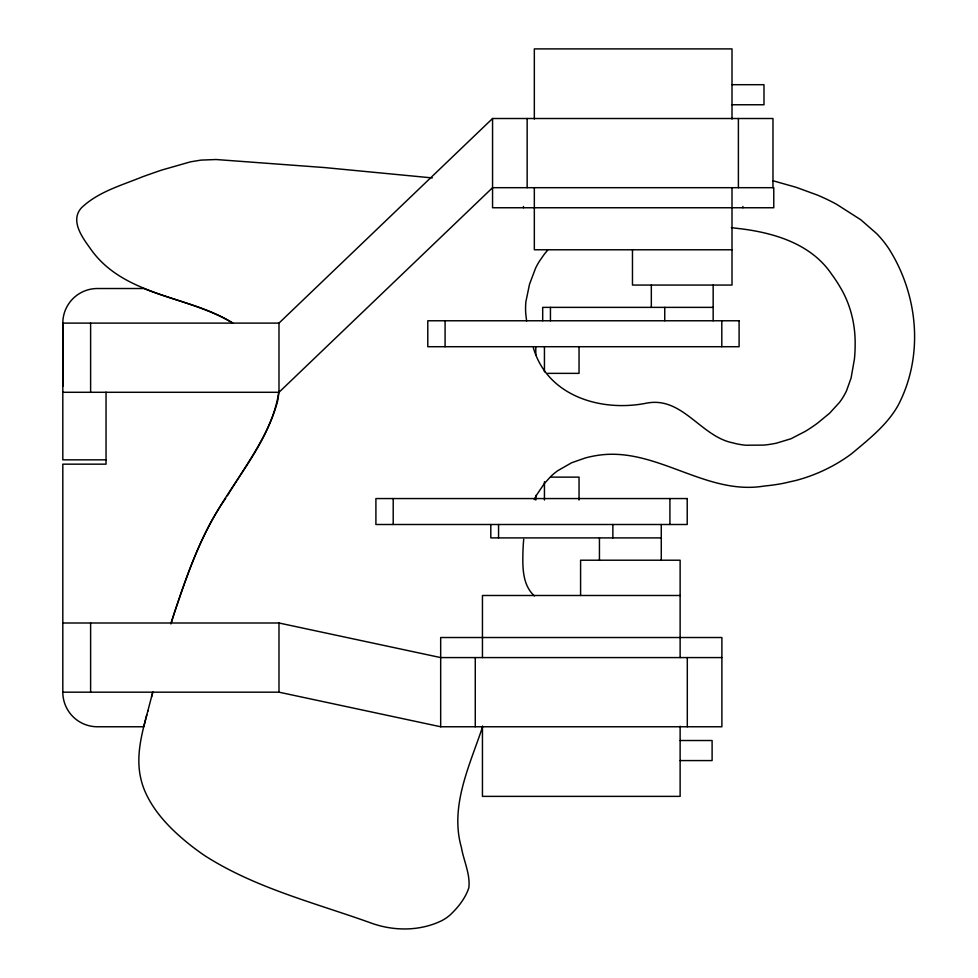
<?xml version="1.0" encoding="UTF-8"?>
<svg xmlns="http://www.w3.org/2000/svg" width="978" height="978" viewBox="0 0 978 978"><rect width="100%" height="100%" fill="white"/><g stroke="black" fill="none" stroke-linecap="round" stroke-linejoin="round"><path stroke-width="1.47" d="M62.812 386.334L62.812 323.107A34.585 34.585 0 0 1 97.397 288.522L143.962 288.522C173.338 300.649 205.649 306.028 232.837 323.107M523.707 539.318L523.364 543.438A208.644 208.644 0 0 0 522.863 555.773C522.619 569.771 523.23 585.81 534.416 595.92M278.73 392.667C271.481 437.643 239.268 473.511 216.896 511.849C196.187 546.506 183.338 585.235 171.003 623.487M145.722 719.026L143.742 726.764L97.397 726.764A34.585 34.585 0 0 1 62.812 692.179L62.812 464.159L106.04 464.159L106.04 392.166M146.077 717.681L146.798 714.918M152.8 692.094L147.751 711.275M147.922 710.651C142.213 732.057 135.82 754.429 140.416 776.691A73.851 73.851 0 0 0 144.353 789.894C153.57 812.131 171.089 829.662 189.573 844.503A263.73 263.73 0 0 0 204.83 855.713C255.136 887.914 314.011 902.621 369.745 922.547C392.887 931.288 419.586 931.533 442.007 920.555A44.132 44.132 0 0 0 450.039 915.029C458.095 907.437 465.406 898.317 468.878 887.669C470.345 873.855 463.633 860.664 461.347 847.241C449.55 805.848 470.027 764.808 482.741 726.324M151.517 696.959L152.776 692.179M227.385 495.785C245.637 465.418 268.216 436.225 277.495 401.53A61.516 61.516 0 0 0 278.779 392.288M225.71 498.315C201.492 532.594 188.033 572.851 174.5 612.179A567.362 567.362 0 0 0 170.893 623.878M106.04 459.843L62.812 459.843L62.812 323.107L278.987 323.107L492.557 118.509L772.975 118.509L772.975 187.69M62.812 392.288L278.987 392.288L492.557 187.69L773.769 187.69L773.769 207.752L492.557 207.752L492.557 118.509M732.009 84.695L763.989 84.695L763.989 104.756L732.009 104.756M732.009 249.781L534.33 249.781L534.33 187.69M713.158 307.373L542.692 307.373L542.692 320.772M547.558 373.364L579.037 373.364L579.037 347.422M550.736 477.13L579.037 477.13L579.037 500.027M661.275 537.9L490.809 537.9L490.809 524.501M680.126 595.492L482.447 595.492L482.447 657.583M62.812 622.998L278.987 622.998L440.675 657.583L721.886 657.583M62.812 692.179L278.987 692.179L440.675 726.764L721.886 726.764L721.886 637.522L440.675 637.522L440.675 726.764M680.126 740.517L712.106 740.517L712.106 760.578L680.126 760.578M432.313 177.923L324.464 167.556L216.101 159.524L201.003 160.111L190.612 161.81L161.773 170.05A855.579 855.579 0 0 0 142.262 176.896C121.37 185.429 98.203 191.798 81.516 207.739C70.049 220.172 81.761 236.737 89.634 247.544C122.201 295.698 185.954 295.111 232.03 322.606M772.73 180.685L796.08 187.287L817.266 195.025A210.038 210.038 0 0 1 836.508 204.243L860.823 219.781L876.716 233.681A101.7 101.7 0 0 1 889.161 249.194C918.391 295.637 923.868 356.285 898.036 405.528C886.985 425.124 868.574 439.464 851.618 453.731A158.094 158.094 0 0 1 836.972 463.425A164.756 164.756 0 0 1 796.251 480.369L783.464 483.303A196.578 196.578 0 0 1 764.393 486.017C705.554 495.968 656.104 446.335 597.68 455.357A114.12 114.12 0 0 0 585.541 457.887L571.665 462.741L557.582 470.797A66.272 66.272 0 0 0 550.541 476.714L544.281 483.645L536.91 494.562A95.783 95.783 0 0 0 534.22 499.575M533.328 347.63C547.325 396.445 601.592 412.325 646.91 403.083C682.497 396.408 700.737 436.408 732.669 442.826A73.619 73.619 0 0 0 745.798 445.222L763.842 445.1A112.873 112.873 0 0 0 776.434 443.168L790.982 438.755L805.407 431.298A168.681 168.681 0 0 0 817.596 423.107L829.65 413.181L839.625 402.251A64.976 64.976 0 0 0 846.593 390.625L851.105 377.96L854.442 358.963A147.397 147.397 0 0 0 855.151 343.84C855.31 324.097 850.444 304.268 840.236 287.287A141.859 141.859 0 0 0 831.532 274.084C810.261 242.617 771.251 231.933 735.529 228.18A591.311 591.311 0 0 0 731.336 227.617M526.616 321.004L525.773 313.852A69.462 69.462 0 0 1 525.895 301.701L529.526 284.219L535.614 268.106A72.409 72.409 0 0 1 539.416 261.224L544.086 254.537A89.194 89.194 0 0 1 547.631 250.246M742.901 206.492L742.901 207.752M738.39 118.509L738.39 187.69M732.009 119.059L732.009 48.9L534.33 48.9L534.33 119.059M732.009 187.69L732.009 285.063L632.473 285.063L632.473 249.781M721.801 320.772L721.801 346.713M713.158 285.063L713.158 320.772M687.302 657.583L687.302 726.764M680.126 657.583L680.126 560.211L580.59 560.211L580.59 595.492M680.126 726.214L680.126 796.373L482.447 796.373L482.447 726.214M669.918 498.56L669.918 524.501M664.747 307.373L664.747 320.772M661.275 524.501L661.275 560.211M651.324 285.063L651.324 307.373M612.864 524.501L612.864 537.9M599.441 537.9L599.441 560.211M550.443 307.373L550.443 320.772M544.44 347.422L544.44 371.836M544.44 481.714L544.44 500.027M535.797 347.422L535.797 355.051M535.797 495.443L535.797 500.027M527.154 118.509L527.154 187.69M523.438 206.492L523.438 207.752M498.56 524.501L498.56 537.9M475.271 657.583L475.271 726.764M445.088 320.772L445.088 346.713M393.205 498.56L393.205 524.501M278.987 323.107L278.987 392.288M278.987 622.998L278.987 692.179M90.612 323.107L90.612 392.288M90.612 622.998L90.612 692.179M278.84 391.334A50.404 50.404 0 0 1 278.803 392.288M739.099 320.772L427.789 320.772L427.789 346.713L739.099 346.713L739.099 320.772M687.216 498.56L375.907 498.56L375.907 524.501L687.216 524.501L687.216 498.56"/></g></svg>
